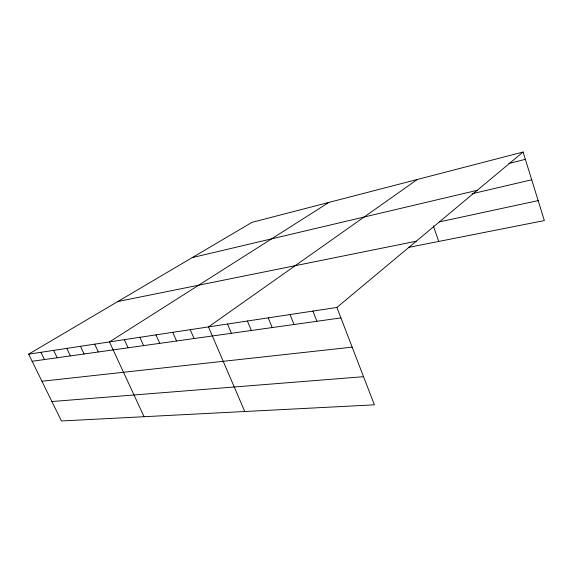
<?xml version="1.0" encoding="UTF-8"?>
<svg xmlns="http://www.w3.org/2000/svg" width="573" height="573" viewBox="0 0 573 573"><rect width="100%" height="100%" fill="white"/><g stroke="black" fill="none" stroke-linecap="round" stroke-linejoin="round"><path stroke-width="0.86" d="M336.888 307.457L374.384 404.832L61.44 420.969L28.65 354.164L336.888 307.457L523.092 152.031L544.35 220.562L408.377 247.443M417.323 179.464L208.472 326.918L244.75 411.514M328.959 202.384L109.457 341.923L144.074 416.707M28.65 354.164L251.941 222.36L523.092 152.031M508.903 163.477L525.355 159.323M192.242 257.599L477.23 190.315M472.052 193.753L531.701 179.786M439.341 221.894L538.162 200.607M117.816 301.527L416.22 241.233M32.138 361.276L340.914 317.915M41.936 381.238L352.166 347.138M51.899 401.53L363.547 376.69M40.912 352.309L44.436 359.55M53.626 350.382L57.178 357.76M66.805 348.384L70.393 355.905M80.485 346.314L84.109 353.978M94.695 344.158L98.348 351.98M124.355 339.66L128.08 347.804M139.848 337.318L143.601 345.626M155.963 334.876L159.752 343.356M172.745 332.333L176.563 340.992M190.229 329.683L194.082 338.536M227.517 324.031L231.428 333.285M247.421 321.016L251.361 330.492M268.243 317.857L272.204 327.563M290.045 314.556L294.035 324.497M312.901 311.089L316.905 321.281M433.331 225.834L438.725 241.441"/></g></svg>
